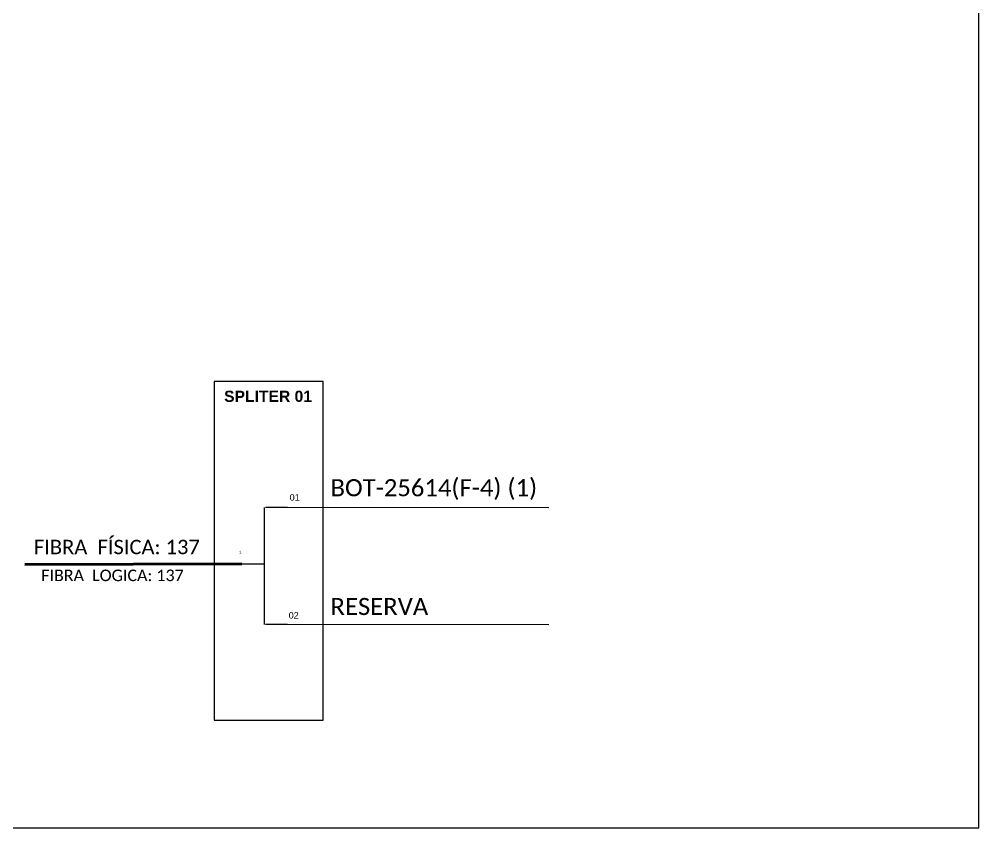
# Model space of a CAD drawing. Header units: metres. Extents: x -489 to 841, y 0 to 594.
# Drawn here: x 521.2 to 841.3, y 0 to 270 of the extents above; entities that cross this region are included whole.
import ezdxf

# ---------------------------------------------------------------- set-up
doc = ezdxf.new("R2010")
doc.units = ezdxf.units.M
doc.styles.get("Standard").update_dxf_attribs({"font": 'arial.ttf'})

msp = doc.modelspace()

# ---------------------------------------------------------------- linework, layer by layer
at = {"color": 7, "linetype": 'Continuous'}
for p, q in [((602.93, 107.01), (602.93, 67.95)), ((610.71, 107.02), (603.31, 107.02)), ((595.25, 88.17), (602.9, 88.17)), ((610.71, 67.96), (603.31, 67.96))]:
    msp.add_line(p, q, dxfattribs=at)
at = {"color": 10, "linetype": 'Continuous'}
for p, q in [((610.71, 107.05), (697.84, 107.02)), ((610.71, 67.99), (697.84, 67.96))]:
    msp.add_line(p, q, dxfattribs=at)
at = {"color": 1, "linetype": 'Continuous', "lineweight": 60}
msp.add_line((595.41, 88.17), (523.05, 87.94), dxfattribs=at)
at = {"color": 7}
for points in [[(0.31, 0.03), (841.31, 0.03), (841.31, 594.03), (0.31, 594.03)], [(586.15, 35.98), (622.54, 35.98), (622.54, 148.98), (586.15, 148.98)]]:
    msp.add_lwpolyline(points, close=True, dxfattribs=at)

# ---------------------------------------------------------------- texts
for s, insert, char_height, width, attachment_point in [('\\C10;\\fArial|b1|i0|c0|p34;SPLITER 01', (604.18, 144.07), 3.7387, 35.0058, 5), ('{\\fCalibri|b0|i0|c0|p34;\\C7;BOT-25614(F-4) (1)}', (625.02, 112.95), 5.7058, 148.5296, 4), ('\\C7;\\fArial|b0|i0;\\H0.578704x;01 ', (613.06, 110.33), 3.7387, 7.2783, 5), ('{\\fCalibri|b0|i0|c0|p34;\\C7;FIBRA  FÍSICA: 137}', (553.73, 93.75), 4.8142, 72.7834, 5), ('\\C7;\\fArial|b0|i0|;\\H1.0273588255048;1', (594.89, 92.02), 3.7387, 3.7032, 5), ('{\\fCalibri|b0|i0|c0|p34;\\C7;FIBRA  LOGICA: 137}', (552.27, 84.29), 3.8516, 72.7834, 5), ('{\\fCalibri|b0|i0|c0|p34;\\C7;RESERVA}', (625.01, 73.89), 5.7058, 148.5296, 4), ('\\C7;\\fArial|b0|i0;\\H0.578704x;02 ', (612.74, 70.96), 3.7387, 7.9148, 5)]:
    msp.add_mtext(s, dxfattribs=dict(insert=insert, char_height=char_height, width=width, attachment_point=attachment_point))

doc.saveas('drawing.dxf')
